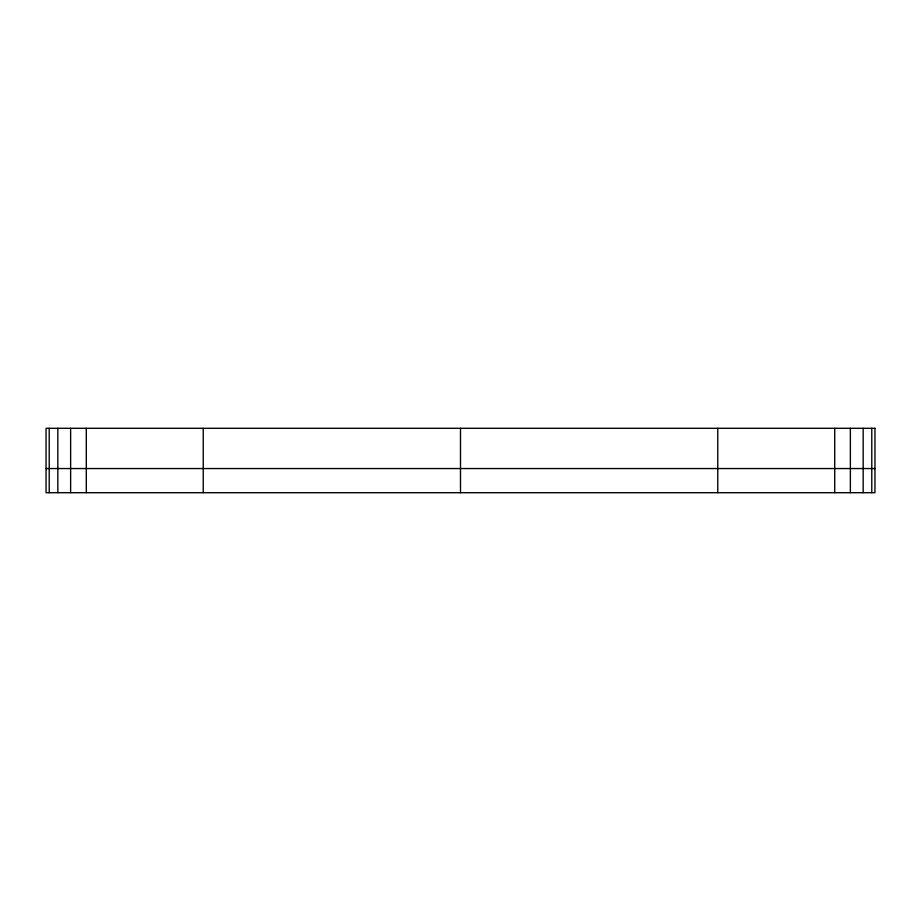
<?xml version="1.0" encoding="UTF-8"?>
<svg xmlns="http://www.w3.org/2000/svg" width="921" height="921" viewBox="0 0 921 921"><rect width="100%" height="100%" fill="white"/><g stroke="black" fill="none" stroke-linecap="round" stroke-linejoin="round"><path stroke-width="1.38" d="M46.05 468.547L874.95 468.547M871.784 428.3L871.784 492.7M863.161 428.3L863.161 492.7M850.371 428.3L850.371 492.7M834.714 428.3L834.714 492.7M717.77 428.3L717.77 492.7M460.5 428.3L460.5 492.7M203.23 428.3L203.23 492.7M86.286 428.3L86.286 492.7M70.629 428.3L70.629 492.7M57.839 428.3L57.839 492.7M49.216 428.3L49.216 492.7M874.95 428.3L46.05 428.3L46.05 492.7L874.95 492.7L874.95 428.3"/></g></svg>
